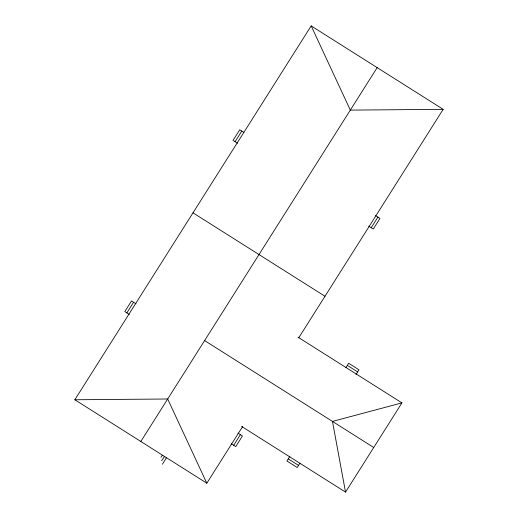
<?xml version="1.0" encoding="UTF-8"?>
<svg xmlns="http://www.w3.org/2000/svg" width="518" height="518" viewBox="0 0 518 518"><rect width="100%" height="100%" fill="white"/><g stroke="black" fill="none" stroke-linecap="round" stroke-linejoin="round"><path stroke-width="0.78" d="M126.858 312.898L133.573 302.279M235.094 141.686L241.809 131.06M242.618 426.579L206.824 483.203L74.832 399.76L311.176 25.9L443.168 109.343L298.685 337.891M140.825 441.485L377.175 67.618M160.968 457.336L162.251 455.309M161.687 460.767L164.471 456.364M162.406 464.193L166.479 457.75M233.689 445.273L240.404 434.654M371.212 227.732L377.926 217.113M289.86 456.313L286.907 460.988L297.215 467.508L299.903 463.26M345.992 367.521L348.679 363.273L358.987 369.794L356.034 374.469M241.582 426.392L345.525 492.1L401.929 402.881L297.986 337.173M401.929 402.881L332.478 421.419L345.525 492.1M443.168 109.343L350.317 110.107L311.176 25.9M74.832 399.76L167.683 398.996L206.824 483.203M243.874 132.368L239.75 129.759L233.035 140.378L237.574 143.246M375.544 215.605L379.985 218.415L373.271 229.034L368.738 226.165M193.007 212.833L324.993 296.27M347.332 365.397L357.647 371.918M204.616 340.585L373.724 447.494M136.046 303.839L131.514 300.971L124.799 311.596L129.332 314.465M288.248 458.864L298.562 465.384M237.924 433.087L242.463 435.955L235.748 446.581L231.209 443.712"/></g></svg>
